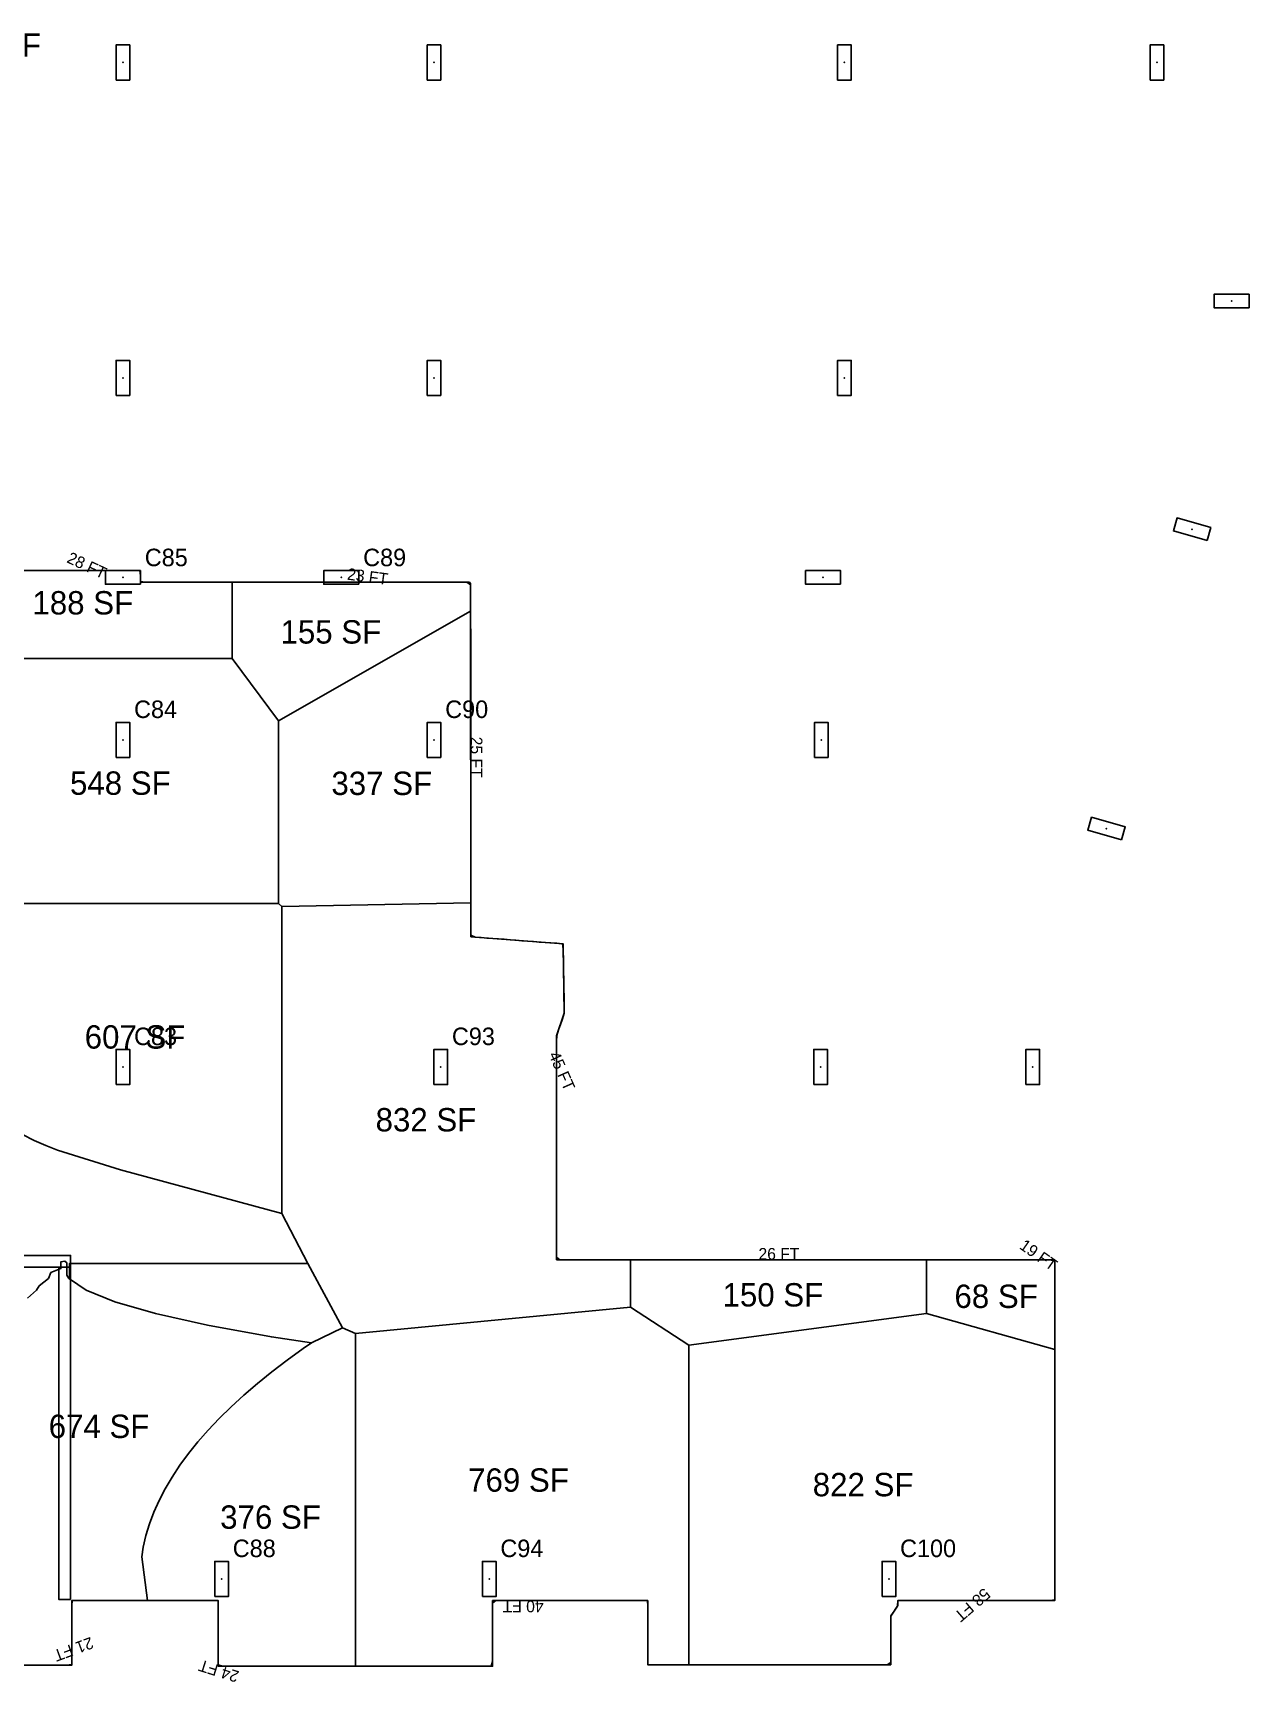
# Model space of a CAD drawing. Header units: metres. Extents: x 3272 to 9634, y 5311 to 56288.
# Drawn here: x 8153 to 9403, y 21675 to 23369 of the extents above; entities that cross this region are included whole.
import ezdxf
from ezdxf.enums import TextEntityAlignment as Align

# ---------------------------------------------------------------- set-up
doc = ezdxf.new("R2010")
doc.units = ezdxf.units.M
for name, color, linetype in [('BOUNDARY', 5, 'Continuous'), ('COL-LABEL', 2, 'Continuous'), ('COLS', 2, 'Continuous'), ('FLOOR_2_AREA_LABELS', 3, 'Continuous'), ('FLOOR_2_BOUNDARY', 5, 'Continuous'), ('FLOOR_2_COLUMNS', 7, 'Continuous'), ('FLOOR_2_FASCADE_COLUMNS', 30, 'Continuous'), ('FLOOR_2_FASCADE_WALLS', 4, 'Continuous'), ('FLOOR_2_LARGE_TRIBUTARY', 6, 'Continuous'), ('FLOOR_2_TRIBUTARY_COL_101', 2, 'Continuous'), ('FLOOR_2_TRIBUTARY_COL_104', 2, 'Continuous'), ('FLOOR_2_TRIBUTARY_COL_35', 2, 'Continuous'), ('FLOOR_2_TRIBUTARY_COL_37', 2, 'Continuous'), ('FLOOR_2_TRIBUTARY_COL_38', 2, 'Continuous'), ('FLOOR_2_TRIBUTARY_COL_77', 2, 'Continuous'), ('FLOOR_2_TRIBUTARY_COL_78', 2, 'Continuous'), ('FLOOR_2_TRIBUTARY_COL_79', 2, 'Continuous'), ('FLOOR_2_TRIBUTARY_COL_80', 2, 'Continuous'), ('FLOOR_2_TRIBUTARY_COL_82', 2, 'Continuous'), ('FLOOR_2_TRIBUTARY_COL_91', 2, 'Continuous'), ('FLOOR_2_WALL_TRIBUTARY_57', 1, 'Continuous'), ('FLOOR_2_WALL_TRIBUTARY_58', 1, 'Continuous'), ('WALL', 4, 'Continuous')]:
    doc.layers.add(name, color=color, linetype=linetype)

msp = doc.modelspace()

# ---------------------------------------------------------------- linework, layer by layer
at = {"layer": 'BOUNDARY'}
msp.add_lwpolyline([(8133.7, 22816.9), (8263.7, 22816.9), (8263.7, 22804.9), (8601.7, 22804.9), (8603, 22803.6), (8603.3, 22440.6), (8698, 22433.4), (8699.3, 22362.1), (8691.3, 22338.8), (8691.3, 22108.8), (9203.3, 22108.8), (9203.3, 21758.5), (9041.9, 21758.5), (9041.9, 21753.5), (9034.7, 21742.5), (9034.7, 21692.6), (8785.1, 21692.6), (8785.1, 21758.5), (8625.5, 21758.5), (8625.5, 21691.1), (8343.7, 21691.1), (8343.7, 21758.5), (8193.1, 21758.5), (8193.1, 21692.1), (7349.6, 21692.1)], dxfattribs=at)
at = {"layer": 'COLS'}
for points in [[(8238.7, 23321), (8252.7, 23321), (8252.7, 23357), (8238.7, 23357)], [(8558.4, 23321), (8572.4, 23321), (8572.4, 23357), (8558.4, 23357)], [(8980.1, 23321), (8994.1, 23321), (8994.1, 23357), (8980.1, 23357)], [(9301.2, 23321), (9315.2, 23321), (9315.2, 23357), (9301.2, 23357)], [(9402.9, 23086.9), (9402.9, 23100.9), (9366.9, 23100.9), (9366.9, 23086.9)], [(8238.7, 22996.9), (8252.7, 22996.9), (8252.7, 23032.9), (8238.7, 23032.9)], [(8558.4, 22996.9), (8572.4, 22996.9), (8572.4, 23032.9), (8558.4, 23032.9)], [(8980.1, 22996.9), (8994.1, 22996.9), (8994.1, 23032.9), (8980.1, 23032.9)], [(9359.7, 22847.8), (9363.5, 22861.2), (9328.9, 22871.1), (9325.1, 22857.7)], [(8263.7, 22802.9), (8263.7, 22816.9), (8227.7, 22816.9), (8227.7, 22802.9)], [(8488.1, 22802.9), (8488.1, 22816.9), (8452.1, 22816.9), (8452.1, 22802.9)], [(8983.2, 22802.9), (8983.2, 22816.9), (8947.2, 22816.9), (8947.2, 22802.9)], [(8238.7, 22624.9), (8252.7, 22624.9), (8252.7, 22660.9), (8238.7, 22660.9)], [(8558.4, 22624.9), (8572.4, 22624.9), (8572.4, 22660.9), (8558.4, 22660.9)], [(8956.4, 22624.9), (8970.4, 22624.9), (8970.4, 22660.9), (8956.4, 22660.9)], [(9271.7, 22540.1), (9275.6, 22553.6), (9241, 22563.5), (9237.1, 22550)], [(8238.7, 22288.8), (8252.7, 22288.8), (8252.7, 22324.8), (8238.7, 22324.8)], [(8565.3, 22288.8), (8579.3, 22288.8), (8579.3, 22324.8), (8565.3, 22324.8)], [(8955.6, 22288.8), (8969.6, 22288.8), (8969.6, 22324.8), (8955.6, 22324.8)], [(9173.6, 22288.8), (9187.6, 22288.8), (9187.6, 22324.8), (9173.6, 22324.8)], [(8340.1, 21762.7), (8354.1, 21762.7), (8354.1, 21798.7), (8340.1, 21798.7)], [(8615.1, 21762.7), (8629.1, 21762.7), (8629.1, 21798.7), (8615.1, 21798.7)], [(9025.8, 21762.7), (9039.8, 21762.7), (9039.8, 21798.7), (9025.8, 21798.7)]]:
    msp.add_lwpolyline(points, close=True, dxfattribs=at)
at = {"layer": 'FLOOR_2_BOUNDARY'}
msp.add_lwpolyline([(8133.7, 22816.9), (8263.7, 22816.9), (8263.7, 22804.9), (8601.7, 22804.9), (8603, 22803.6), (8603.3, 22440.6), (8698, 22433.4), (8699.3, 22362.1), (8691.3, 22338.8), (8691.3, 22108.8), (9203.3, 22108.8), (9203.3, 21758.5), (9041.9, 21758.5), (9041.9, 21753.5), (9034.7, 21742.5), (9034.7, 21692.6), (8785.1, 21692.6), (8785.1, 21758.5), (8625.5, 21758.5), (8625.5, 21691.1), (8343.7, 21691.1), (8343.7, 21758.5), (8193.1, 21758.5), (8193.1, 21692.1), (7349.6, 21692.1)], dxfattribs=at)
at = {"layer": 'FLOOR_2_COLUMNS'}
for p in [(8245.7, 23339), (8565.4, 23339), (8987.1, 23339), (9308.2, 23339), (9384.9, 23093.9), (8245.7, 23014.9), (8565.4, 23014.9), (8987.1, 23014.9), (9344.3, 22859.4), (8245.7, 22809.9), (8470.1, 22809.9), (8965.2, 22809.9), (8245.7, 22642.9), (8565.4, 22642.9), (8963.4, 22642.9), (9256.3, 22551.8), (8245.7, 22306.8), (8572.3, 22306.8), (8962.6, 22306.8), (9180.6, 22306.8), (8347.1, 21780.7), (8622.1, 21780.7), (9032.8, 21780.7)]:
    msp.add_point(p, dxfattribs=at)
at = {"layer": 'FLOOR_2_FASCADE_COLUMNS'}
for points in [[(8149, 22816.9), (8155, 22816.9), (8161, 22816.9), (8167, 22816.9), (8173, 22816.9), (8179, 22816.9), (8185, 22816.9), (8191, 22816.9), (8197, 22816.9), (8203, 22816.9), (8209, 22816.9), (8215, 22816.9), (8221, 22816.9), (8227, 22816.9), (8233, 22816.9), (8239, 22816.9), (8245, 22816.9), (8251, 22816.9), (8257, 22816.9), (8263, 22816.9), (8263.7, 22811.6), (8263.7, 22805.6), (8269, 22804.9), (8275, 22804.9), (8281, 22804.9), (8287, 22804.9), (8293, 22804.9), (8299, 22804.9), (8305, 22804.9), (8311, 22804.9), (8317, 22804.9), (8323, 22804.9), (8329, 22804.9), (8335, 22804.9), (8341, 22804.9), (8347, 22804.9), (8353, 22804.9), (8359, 22804.9)], [(8359, 22804.9), (8365, 22804.9), (8371, 22804.9), (8377, 22804.9), (8383, 22804.9), (8389, 22804.9), (8395, 22804.9), (8401, 22804.9), (8407, 22804.9), (8413, 22804.9), (8419, 22804.9), (8425, 22804.9), (8431, 22804.9), (8437, 22804.9), (8443, 22804.9), (8449, 22804.9), (8455, 22804.9), (8461, 22804.9), (8467, 22804.9), (8473, 22804.9), (8479, 22804.9), (8485, 22804.9), (8491, 22804.9), (8497, 22804.9), (8503, 22804.9), (8509, 22804.9), (8515, 22804.9), (8521, 22804.9), (8527, 22804.9), (8533, 22804.9), (8539, 22804.9), (8545, 22804.9), (8551, 22804.9), (8557, 22804.9), (8563, 22804.9), (8569, 22804.9), (8575, 22804.9), (8581, 22804.9), (8587, 22804.9), (8593, 22804.9), (8599, 22804.9), (8603, 22802.2), (8603, 22796.2), (8603, 22790.2), (8603, 22784.2), (8603, 22778.2), (8603, 22772.2)], [(8603, 22772.2), (8603, 22766.2), (8603, 22760.2), (8603.1, 22754.2), (8603.1, 22748.2), (8603.1, 22742.2), (8603.1, 22736.2), (8603.1, 22730.2), (8603.1, 22724.2), (8603.1, 22718.2), (8603.1, 22712.2), (8603.1, 22706.2), (8603.1, 22700.2), (8603.1, 22694.2), (8603.1, 22688.2), (8603.1, 22682.2), (8603.1, 22676.2), (8603.1, 22670.2), (8603.1, 22664.2), (8603.1, 22658.2), (8603.1, 22652.2), (8603.1, 22646.2), (8603.1, 22640.2), (8603.1, 22634.2), (8603.1, 22628.2), (8603.1, 22622.2), (8603.2, 22616.2), (8603.2, 22610.2), (8603.2, 22604.2), (8603.2, 22598.2), (8603.2, 22592.2), (8603.2, 22586.2), (8603.2, 22580.2), (8603.2, 22574.2), (8603.2, 22568.2), (8603.2, 22562.2), (8603.2, 22556.2), (8603.2, 22550.2), (8603.2, 22544.2), (8603.2, 22538.2), (8603.2, 22532.2), (8603.2, 22526.2), (8603.2, 22520.2), (8603.2, 22514.2), (8603.2, 22508.2), (8603.2, 22502.2), (8603.2, 22496.2), (8603.2, 22490.2), (8603.2, 22484.2), (8603.3, 22478.2)], [(8603.3, 22478.2), (8603.3, 22472.2), (8603.3, 22466.2), (8603.3, 22460.2), (8603.3, 22454.2), (8603.3, 22448.2), (8603.3, 22442.2), (8607.7, 22440.3), (8613.7, 22439.8), (8619.7, 22439.3), (8625.7, 22438.9), (8631.6, 22438.4), (8637.6, 22438), (8643.6, 22437.5), (8649.6, 22437.1), (8655.6, 22436.6), (8661.6, 22436.1), (8667.5, 22435.7), (8673.5, 22435.2), (8679.5, 22434.8), (8685.5, 22434.3), (8691.5, 22433.9), (8697.5, 22433.4), (8698.1, 22427.9), (8698.2, 22421.9), (8698.3, 22415.9), (8698.4, 22409.9), (8698.5, 22403.9), (8698.7, 22397.9), (8698.8, 22392), (8698.9, 22386), (8699, 22380), (8699.1, 22374), (8699.2, 22368), (8699.2, 22362), (8697.3, 22356.3), (8695.4, 22350.6), (8693.4, 22344.9), (8691.5, 22339.3), (8691.3, 22333.3), (8691.3, 22327.3), (8691.3, 22321.3), (8691.3, 22315.3), (8691.3, 22309.3), (8691.3, 22303.3), (8691.3, 22297.3), (8691.3, 22291.3), (8691.3, 22285.3), (8691.3, 22279.3), (8691.3, 22273.3), (8691.3, 22267.3), (8691.3, 22261.3), (8691.3, 22255.3), (8691.3, 22249.3), (8691.3, 22243.3), (8691.3, 22237.3), (8691.3, 22231.3), (8691.3, 22225.3), (8691.3, 22219.3), (8691.3, 22213.3), (8691.3, 22207.3), (8691.3, 22201.3), (8691.3, 22195.3), (8691.3, 22189.3), (8691.3, 22183.3), (8691.3, 22177.3), (8691.3, 22171.3), (8691.3, 22165.3), (8691.3, 22159.3), (8691.3, 22153.3), (8691.3, 22147.3), (8691.3, 22141.3), (8691.3, 22135.3), (8691.3, 22129.3), (8691.3, 22123.3), (8691.3, 22117.3), (8691.3, 22111.3), (8694.8, 22108.8), (8700.8, 22108.8), (8706.8, 22108.8), (8712.8, 22108.8), (8718.8, 22108.8), (8724.8, 22108.8), (8730.8, 22108.8), (8736.8, 22108.8), (8742.8, 22108.8), (8748.8, 22108.8), (8754.8, 22108.8), (8760.8, 22108.8), (8766.8, 22108.8)], [(8766.8, 22108.8), (8772.8, 22108.8), (8778.8, 22108.8), (8784.8, 22108.8), (8790.8, 22108.8), (8796.8, 22108.8), (8802.8, 22108.8), (8808.8, 22108.8), (8814.8, 22108.8), (8820.8, 22108.8), (8826.8, 22108.8), (8832.8, 22108.8), (8838.8, 22108.8), (8844.8, 22108.8), (8850.8, 22108.8), (8856.8, 22108.8), (8862.8, 22108.8), (8868.8, 22108.8), (8874.8, 22108.8), (8880.8, 22108.8), (8886.8, 22108.8), (8892.8, 22108.8), (8898.8, 22108.8), (8904.8, 22108.8), (8910.8, 22108.8), (8916.8, 22108.8), (8922.8, 22108.8), (8928.8, 22108.8), (8934.8, 22108.8), (8940.8, 22108.8), (8946.8, 22108.8), (8952.8, 22108.8), (8958.8, 22108.8), (8964.8, 22108.8), (8970.8, 22108.8), (8976.8, 22108.8), (8982.8, 22108.8), (8988.8, 22108.8), (8994.8, 22108.8), (9000.8, 22108.8), (9006.8, 22108.8), (9012.8, 22108.8), (9018.8, 22108.8), (9024.8, 22108.8), (9030.8, 22108.8), (9036.8, 22108.8), (9042.8, 22108.8), (9048.8, 22108.8), (9054.8, 22108.8), (9060.8, 22108.8), (9066.8, 22108.8), (9072.8, 22108.8)], [(9072.8, 22108.8), (9078.8, 22108.8), (9084.8, 22108.8), (9090.8, 22108.8), (9096.8, 22108.8), (9102.8, 22108.8), (9108.8, 22108.8), (9114.8, 22108.8), (9120.8, 22108.8), (9126.8, 22108.8), (9132.8, 22108.8), (9138.8, 22108.8), (9144.8, 22108.8), (9150.8, 22108.8), (9156.8, 22108.8), (9162.8, 22108.8), (9168.8, 22108.8), (9174.8, 22108.8), (9180.8, 22108.8), (9186.8, 22108.8), (9192.8, 22108.8), (9198.8, 22108.8), (9203.3, 22107.3), (9203.3, 22101.3), (9203.3, 22095.3), (9203.3, 22089.3), (9203.3, 22083.3), (9203.3, 22077.3), (9203.3, 22071.3), (9203.3, 22065.3), (9203.3, 22059.3), (9203.3, 22053.3), (9203.3, 22047.3), (9203.3, 22041.3), (9203.3, 22035.3), (9203.3, 22029.3), (9203.3, 22023.3), (9203.3, 22017.3)], [(9203.3, 22017.3), (9203.3, 22011.3), (9203.3, 22005.3), (9203.3, 21999.3), (9203.3, 21993.3), (9203.3, 21987.3), (9203.3, 21981.3), (9203.3, 21975.3), (9203.3, 21969.3), (9203.3, 21963.3), (9203.3, 21957.3), (9203.3, 21951.3), (9203.3, 21945.3), (9203.3, 21939.3), (9203.3, 21933.3), (9203.3, 21927.3), (9203.3, 21921.3), (9203.3, 21915.3), (9203.3, 21909.3), (9203.3, 21903.3), (9203.3, 21897.3), (9203.3, 21891.3), (9203.3, 21885.3), (9203.3, 21879.3), (9203.3, 21873.3), (9203.3, 21867.3), (9203.3, 21861.3), (9203.3, 21855.3), (9203.3, 21849.3), (9203.3, 21843.3), (9203.3, 21837.3), (9203.3, 21831.3), (9203.3, 21825.3), (9203.3, 21819.3), (9203.3, 21813.3), (9203.3, 21807.3), (9203.3, 21801.3), (9203.3, 21795.3), (9203.3, 21789.3), (9203.3, 21783.3), (9203.3, 21777.3), (9203.3, 21771.3), (9203.3, 21765.3), (9203.3, 21759.3), (9198.1, 21758.5), (9192.1, 21758.5), (9186.1, 21758.5), (9180.1, 21758.5), (9174.1, 21758.5), (9168.1, 21758.5), (9162.1, 21758.5), (9156.1, 21758.5), (9150.1, 21758.5), (9144.1, 21758.5), (9138.1, 21758.5), (9132.1, 21758.5), (9126.1, 21758.5), (9120.1, 21758.5), (9114.1, 21758.5), (9108.1, 21758.5), (9102.1, 21758.5), (9096.1, 21758.5), (9090.1, 21758.5), (9084.1, 21758.5), (9078.1, 21758.5), (9072.1, 21758.5), (9066.1, 21758.5), (9060.1, 21758.5), (9054.1, 21758.5), (9048.1, 21758.5), (9042.1, 21758.5), (9041.5, 21752.8), (9038.2, 21747.8), (9034.9, 21742.8), (9034.7, 21736.9), (9034.7, 21730.9), (9034.7, 21724.9), (9034.7, 21718.9), (9034.7, 21712.9), (9034.7, 21706.9), (9034.7, 21700.9), (9034.7, 21694.9), (9030.9, 21692.6), (9024.9, 21692.6), (9018.9, 21692.6), (9012.9, 21692.6), (9006.9, 21692.6), (9000.9, 21692.6), (8994.9, 21692.6), (8988.9, 21692.6), (8982.9, 21692.6), (8976.9, 21692.6), (8970.9, 21692.6), (8964.9, 21692.6), (8958.9, 21692.6), (8952.9, 21692.6), (8946.9, 21692.6), (8940.9, 21692.6), (8934.9, 21692.6), (8928.9, 21692.6), (8922.9, 21692.6), (8916.9, 21692.6), (8910.9, 21692.6), (8904.9, 21692.6), (8898.9, 21692.6), (8892.9, 21692.6), (8886.9, 21692.6), (8880.9, 21692.6), (8874.9, 21692.6), (8868.9, 21692.6), (8862.9, 21692.6), (8856.9, 21692.6), (8850.9, 21692.6), (8844.9, 21692.6), (8838.9, 21692.6), (8832.9, 21692.6), (8826.9, 21692.6)], [(8486.2, 21691.1), (8480.2, 21691.1), (8474.2, 21691.1), (8468.2, 21691.1), (8462.2, 21691.1), (8456.2, 21691.1), (8450.2, 21691.1), (8444.2, 21691.1), (8438.2, 21691.1), (8432.2, 21691.1), (8426.2, 21691.1), (8420.2, 21691.1), (8414.2, 21691.1), (8408.2, 21691.1), (8402.2, 21691.1), (8396.2, 21691.1), (8390.2, 21691.1), (8384.2, 21691.1), (8378.2, 21691.1), (8372.2, 21691.1), (8366.2, 21691.1), (8360.2, 21691.1), (8354.2, 21691.1), (8348.2, 21691.1), (8343.7, 21692.6), (8343.7, 21698.6), (8343.7, 21704.6), (8343.7, 21710.6), (8343.7, 21716.6), (8343.7, 21722.6), (8343.7, 21728.6), (8343.7, 21734.6), (8343.7, 21740.6), (8343.7, 21746.6), (8343.7, 21752.6), (8343.6, 21758.5), (8337.6, 21758.5), (8331.6, 21758.5), (8325.6, 21758.5), (8319.6, 21758.5), (8313.6, 21758.5), (8307.6, 21758.5), (8301.6, 21758.5), (8295.6, 21758.5), (8289.6, 21758.5), (8283.6, 21758.5), (8277.6, 21758.5), (8271.6, 21758.5)], [(8826.9, 21692.6), (8820.9, 21692.6), (8814.9, 21692.6), (8808.9, 21692.6), (8802.9, 21692.6), (8796.9, 21692.6), (8790.9, 21692.6), (8785.1, 21692.8), (8785.1, 21698.8), (8785.1, 21704.8), (8785.1, 21710.8), (8785.1, 21716.8), (8785.1, 21722.8), (8785.1, 21728.8), (8785.1, 21734.8), (8785.1, 21740.8), (8785.1, 21746.8), (8785.1, 21752.8), (8784.8, 21758.5), (8778.8, 21758.5), (8772.8, 21758.5), (8766.8, 21758.5), (8760.8, 21758.5), (8754.8, 21758.5), (8748.8, 21758.5), (8742.8, 21758.5), (8736.8, 21758.5), (8730.8, 21758.5), (8724.8, 21758.5), (8718.8, 21758.5), (8712.8, 21758.5), (8706.8, 21758.5), (8700.8, 21758.5), (8694.8, 21758.5), (8688.8, 21758.5), (8682.8, 21758.5), (8676.8, 21758.5), (8670.8, 21758.5), (8664.8, 21758.5), (8658.8, 21758.5), (8652.8, 21758.5), (8646.8, 21758.5), (8640.8, 21758.5), (8634.8, 21758.5), (8628.8, 21758.5), (8625.5, 21755.8), (8625.5, 21749.8), (8625.5, 21743.8), (8625.5, 21737.8), (8625.5, 21731.8), (8625.5, 21725.8), (8625.5, 21719.8), (8625.5, 21713.8), (8625.5, 21707.8), (8625.5, 21701.8), (8625.5, 21695.8), (8624.2, 21691.1), (8618.2, 21691.1), (8612.2, 21691.1), (8606.2, 21691.1), (8600.2, 21691.1), (8594.2, 21691.1), (8588.2, 21691.1), (8582.2, 21691.1), (8576.2, 21691.1), (8570.2, 21691.1), (8564.2, 21691.1), (8558.2, 21691.1), (8552.2, 21691.1), (8546.2, 21691.1), (8540.2, 21691.1), (8534.2, 21691.1), (8528.2, 21691.1), (8522.2, 21691.1), (8516.2, 21691.1), (8510.2, 21691.1), (8504.2, 21691.1), (8498.2, 21691.1), (8492.2, 21691.1), (8486.2, 21691.1)]]:
    msp.add_lwpolyline(points, dxfattribs=at)
at = {"layer": 'FLOOR_2_FASCADE_WALLS'}
msp.add_lwpolyline([(8271.6, 21758.5), (8265.6, 21758.5), (8259.6, 21758.5), (8253.6, 21758.5), (8247.6, 21758.5), (8241.6, 21758.5), (8235.6, 21758.5), (8229.6, 21758.5), (8223.6, 21758.5), (8217.6, 21758.5), (8211.6, 21758.5), (8205.6, 21758.5), (8199.6, 21758.5), (8193.6, 21758.5), (8193.1, 21753), (8193.1, 21747), (8193.1, 21741), (8193.1, 21735), (8193.1, 21729), (8193.1, 21723), (8193.1, 21717), (8193.1, 21711), (8193.1, 21705), (8193.1, 21699), (8193.1, 21693), (8187.9, 21692.1), (8181.9, 21692.1), (8175.9, 21692.1), (8169.9, 21692.1), (8163.9, 21692.1), (8157.9, 21692.1), (8151.9, 21692.1)], dxfattribs=at)
at = {"layer": 'FLOOR_2_LARGE_TRIBUTARY'}
for points in [[(8091.6, 22912.4), (8133.7, 22912.4), (8133.7, 22816.9), (8263.7, 22816.9), (8263.7, 22804.9), (8357.9, 22804.9), (8357.9, 22726.4), (8091.6, 22726.4), (8091.6, 22912.4)], [(8405.6, 22662.4), (8357.9, 22726.4), (8357.9, 22804.9), (8601.7, 22804.9), (8603, 22803.6), (8603, 22775.1), (8405.6, 22662.4)], [(8405.6, 22662.4), (8603, 22775.1), (8603.3, 22475.5), (8409, 22471.6), (8405.6, 22474.8), (8405.6, 22662.4)], [(8405.6, 22474.8), (8086.1, 22474.8), (8086.1, 22716.2), (8091.6, 22726.4), (8357.9, 22726.4), (8405.6, 22662.4), (8405.6, 22474.8)], [(8086.1, 22275.8), (8086.1, 22474.8), (8086.1, 22474.8), (8405.6, 22474.8), (8409, 22471.6), (8409, 22156.1), (8243.4, 22201), (8178.5, 22221.5), (8166.5, 22226.1), (8154.5, 22231.4), (8142.5, 22237.4), (8130.5, 22244.2), (8118.5, 22251.7), (8106.5, 22259.9), (8094.5, 22268.9), (8086.1, 22275.8)], [(8409, 22156.1), (8409, 22471.6), (8603.3, 22475.5), (8603.3, 22440.6), (8698, 22433.4), (8699.3, 22362.1), (8691.3, 22338.8), (8691.3, 22108.8), (8767.4, 22108.8), (8767.4, 22059.9), (8484.6, 22033.1), (8471.5, 22038.7), (8435.7, 22104.9), (8409, 22156.1)], [(8767.4, 22108.8), (9071.6, 22108.8), (9071.6, 22053.6), (8827.4, 22021.1), (8767.4, 22059.9), (8767.4, 22108.8)], [(9071.6, 22053.6), (9071.6, 22108.8), (9203.3, 22108.8), (9203.3, 22016.6), (9071.6, 22053.6)], [(8484.6, 22033.1), (8767.4, 22059.9), (8827.4, 22021.1), (8827.4, 21692.6), (8785.1, 21692.6), (8785.1, 21758.5), (8625.5, 21758.5), (8625.5, 21691.1), (8484.6, 21691.1), (8484.6, 22033.1)], [(8827.4, 22021.1), (9071.6, 22053.6), (9203.3, 22016.6), (9203.3, 21758.5), (9041.9, 21758.5), (9041.9, 21753.5), (9034.7, 21742.5), (9034.7, 21692.6), (8827.4, 21692.6), (8827.4, 22021.1)], [(8266.6, 21813.5), (8269.4, 21825.5), (8273.1, 21837.5), (8277.6, 21849.5), (8282.9, 21861.5), (8289.2, 21873.5), (8296.3, 21885.5), (8304.2, 21897.5), (8313, 21909.5), (8322.7, 21921.5), (8333.2, 21933.5), (8344.6, 21945.5), (8356.9, 21957.5), (8370, 21969.5), (8384, 21981.5), (8398.8, 21993.5), (8414.5, 22005.5), (8431.1, 22017.5), (8439.4, 22023.2), (8471.5, 22038.7), (8484.6, 22033.1), (8484.6, 21691.1), (8343.7, 21691.1), (8343.7, 21758.5), (8271.1, 21758.5), (8265, 21803.3), (8266.6, 21813.5)]]:
    msp.add_lwpolyline(points, close=True, dxfattribs=at)
for points in [[(8142.5, 22237.4), (8154.5, 22231.4), (8166.5, 22226.1), (8178.5, 22221.5), (8243.4, 22201), (8409, 22156.1), (8435.7, 22104.9), (8471.5, 22038.7), (8439.4, 22023.2), (8398.4, 22029.5), (8332.8, 22041.5), (8279.1, 22053.5), (8237.5, 22065.5), (8207.8, 22077.5), (8190.9, 22089), (8190, 22089.5), (8188, 22092.8), (8188, 22105.7), (8186, 22107.2), (8182, 22106.7), (8182, 22099.6), (8171.7, 22095.5), (8169.3, 22089.5), (8159.7, 22081.8), (8156.9, 22077.5), (8147.7, 22069.4)], [(8147.7, 22069.4), (8156.9, 22077.5), (8159.7, 22081.8), (8169.3, 22089.5), (8171.7, 22095.5), (8182, 22099.6), (8182, 22106.7), (8186, 22107.2), (8188, 22105.7), (8188, 22092.8), (8190, 22089.5), (8190.9, 22089), (8190.9, 22104.9), (8435.7, 22104.9), (8471.5, 22038.7), (8439.4, 22023.2), (8431.1, 22017.5), (8414.5, 22005.5), (8398.8, 21993.5), (8384, 21981.5), (8370, 21969.5), (8356.9, 21957.5), (8344.6, 21945.5), (8333.2, 21933.5), (8322.7, 21921.5), (8313, 21909.5), (8304.2, 21897.5), (8296.3, 21885.5), (8289.2, 21873.5), (8282.9, 21861.5), (8277.6, 21849.5), (8273.1, 21837.5), (8269.4, 21825.5), (8266.6, 21813.5), (8265, 21803.3), (8271.1, 21758.5), (8193.1, 21758.5), (8193.1, 21692.1), (8186, 21692.1), (8090.1, 21692.1)]]:
    msp.add_lwpolyline(points, dxfattribs=at)
at = {"layer": 'FLOOR_2_TRIBUTARY_COL_101'}
msp.add_lwpolyline([(9071.6, 22053.6), (9071.6, 22108.8), (9203.3, 22108.8), (9203.3, 22016.6), (9071.6, 22053.6)], close=True, dxfattribs=at)
at = {"layer": 'FLOOR_2_TRIBUTARY_COL_104'}
msp.add_lwpolyline([(8405.6, 22662.4), (8357.9, 22726.4), (8357.9, 22804.9), (8601.7, 22804.9), (8603, 22803.6), (8603, 22775.1), (8405.6, 22662.4)], close=True, dxfattribs=at)
at = {"layer": 'FLOOR_2_TRIBUTARY_COL_35'}
msp.add_lwpolyline([(8086.1, 22275.8), (8086.1, 22474.8), (8086.1, 22474.8), (8405.6, 22474.8), (8409, 22471.6), (8409, 22156.1), (8243.4, 22201), (8178.5, 22221.5), (8166.5, 22226.1), (8154.5, 22231.4), (8142.5, 22237.4), (8130.5, 22244.2), (8118.5, 22251.7), (8106.5, 22259.9), (8094.5, 22268.9), (8086.1, 22275.8)], close=True, dxfattribs=at)
at = {"layer": 'FLOOR_2_TRIBUTARY_COL_37'}
msp.add_lwpolyline([(8405.6, 22474.8), (8086.1, 22474.8), (8086.1, 22716.2), (8091.6, 22726.4), (8357.9, 22726.4), (8405.6, 22662.4), (8405.6, 22474.8)], close=True, dxfattribs=at)
at = {"layer": 'FLOOR_2_TRIBUTARY_COL_38'}
msp.add_lwpolyline([(8405.6, 22662.4), (8603, 22775.1), (8603.3, 22475.5), (8409, 22471.6), (8405.6, 22474.8), (8405.6, 22662.4)], close=True, dxfattribs=at)
at = {"layer": 'FLOOR_2_TRIBUTARY_COL_77'}
msp.add_lwpolyline([(8266.6, 21813.5), (8269.4, 21825.5), (8273.1, 21837.5), (8277.6, 21849.5), (8282.9, 21861.5), (8289.2, 21873.5), (8296.3, 21885.5), (8304.2, 21897.5), (8313, 21909.5), (8322.7, 21921.5), (8333.2, 21933.5), (8344.6, 21945.5), (8356.9, 21957.5), (8370, 21969.5), (8384, 21981.5), (8398.8, 21993.5), (8414.5, 22005.5), (8431.1, 22017.5), (8439.4, 22023.2), (8471.5, 22038.7), (8484.6, 22033.1), (8484.6, 21691.1), (8343.7, 21691.1), (8343.7, 21758.5), (8271.1, 21758.5), (8265, 21803.3), (8266.6, 21813.5)], close=True, dxfattribs=at)
at = {"layer": 'FLOOR_2_TRIBUTARY_COL_78'}
msp.add_lwpolyline([(8484.6, 22033.1), (8767.4, 22059.9), (8827.4, 22021.1), (8827.4, 21692.6), (8785.1, 21692.6), (8785.1, 21758.5), (8625.5, 21758.5), (8625.5, 21691.1), (8484.6, 21691.1), (8484.6, 22033.1)], close=True, dxfattribs=at)
at = {"layer": 'FLOOR_2_TRIBUTARY_COL_79'}
msp.add_lwpolyline([(8827.4, 22021.1), (9071.6, 22053.6), (9203.3, 22016.6), (9203.3, 21758.5), (9041.9, 21758.5), (9041.9, 21753.5), (9034.7, 21742.5), (9034.7, 21692.6), (8827.4, 21692.6), (8827.4, 22021.1)], close=True, dxfattribs=at)
at = {"layer": 'FLOOR_2_TRIBUTARY_COL_80'}
msp.add_lwpolyline([(8091.6, 22912.4), (8133.7, 22912.4), (8133.7, 22816.9), (8263.7, 22816.9), (8263.7, 22804.9), (8357.9, 22804.9), (8357.9, 22726.4), (8091.6, 22726.4), (8091.6, 22912.4)], close=True, dxfattribs=at)
at = {"layer": 'FLOOR_2_TRIBUTARY_COL_82'}
msp.add_lwpolyline([(8409, 22156.1), (8409, 22471.6), (8603.3, 22475.5), (8603.3, 22440.6), (8698, 22433.4), (8699.3, 22362.1), (8691.3, 22338.8), (8691.3, 22108.8), (8767.4, 22108.8), (8767.4, 22059.9), (8484.6, 22033.1), (8471.5, 22038.7), (8435.7, 22104.9), (8409, 22156.1)], close=True, dxfattribs=at)
at = {"layer": 'FLOOR_2_TRIBUTARY_COL_91'}
msp.add_lwpolyline([(8767.4, 22108.8), (9071.6, 22108.8), (9071.6, 22053.6), (8827.4, 22021.1), (8767.4, 22059.9), (8767.4, 22108.8)], close=True, dxfattribs=at)
at = {"layer": 'FLOOR_2_WALL_TRIBUTARY_57'}
msp.add_lwpolyline([(8142.5, 22237.4), (8154.5, 22231.4), (8166.5, 22226.1), (8178.5, 22221.5), (8243.4, 22201), (8409, 22156.1), (8435.7, 22104.9), (8471.5, 22038.7), (8439.4, 22023.2), (8398.4, 22029.5), (8332.8, 22041.5), (8279.1, 22053.5), (8237.5, 22065.5), (8207.8, 22077.5), (8190.9, 22089), (8190, 22089.5), (8188, 22092.8), (8188, 22105.7), (8186, 22107.2), (8182, 22106.7), (8182, 22099.6), (8171.7, 22095.5), (8169.3, 22089.5), (8159.7, 22081.8), (8156.9, 22077.5), (8147.7, 22069.4)], dxfattribs=at)
at = {"layer": 'FLOOR_2_WALL_TRIBUTARY_58'}
msp.add_lwpolyline([(8147.7, 22069.4), (8156.9, 22077.5), (8159.7, 22081.8), (8169.3, 22089.5), (8171.7, 22095.5), (8182, 22099.6), (8182, 22106.7), (8186, 22107.2), (8188, 22105.7), (8188, 22092.8), (8190, 22089.5), (8190.9, 22089), (8190.9, 22104.9), (8435.7, 22104.9), (8471.5, 22038.7), (8439.4, 22023.2), (8431.1, 22017.5), (8414.5, 22005.5), (8398.8, 21993.5), (8384, 21981.5), (8370, 21969.5), (8356.9, 21957.5), (8344.6, 21945.5), (8333.2, 21933.5), (8322.7, 21921.5), (8313, 21909.5), (8304.2, 21897.5), (8296.3, 21885.5), (8289.2, 21873.5), (8282.9, 21861.5), (8277.6, 21849.5), (8273.1, 21837.5), (8269.4, 21825.5), (8266.6, 21813.5), (8265, 21803.3), (8271.1, 21758.5), (8193.1, 21758.5), (8193.1, 21692.1), (8186, 21692.1), (8090.1, 21692.1)], dxfattribs=at)
at = {"layer": 'WALL'}
for points in [[(8189.7, 22101.2), (8180, 22101.2), (6897.1, 22101.2), (6897.1, 22113.2), (8192, 22113.2), (8192, 22101.2)], [(8192, 21759.5), (8180, 21759.5), (8180, 22101.2), (8192, 22101.2)]]:
    msp.add_lwpolyline(points, close=True, dxfattribs=at)

# ---------------------------------------------------------------- texts
at = {"layer": 'COL-LABEL'}
for s, p in [('C85', (8268.2, 22821.4)), ('C89', (8492.6, 22821.4)), ('C84', (8257.2, 22665.4)), ('C90', (8576.9, 22665.4)), ('C83', (8257.2, 22329.3)), ('C93', (8583.8, 22329.3)), ('C88', (8358.6, 21803.2)), ('C94', (8633.6, 21803.2)), ('C100', (9044.3, 21803.2))]:
    msp.add_text(s, height=18, dxfattribs=at).set_placement(p)
at = {"layer": 'FLOOR_2_AREA_LABELS'}
for s, p in [('119 SF', (8109.9, 23357)), ('188 SF', (8204.5, 22783.8)), ('155 SF', (8459.4, 22753.9)), ('548 SF', (8243.1, 22598.5)), ('337 SF', (8511.7, 22598.3)), ('607 SF', (8258.2, 22337.7)), ('832 SF', (8557.1, 22252.6)), ('150 SF', (8913.6, 22072.7)), ('68 SF', (9143, 22071.2)), ('674 SF', (8221.2, 21937.6)), ('769 SF', (8652.2, 21882.4)), ('822 SF', (9006.3, 21877.7)), ('376 SF', (8397.4, 21844.3))]:
    msp.add_text(s, height=24, dxfattribs=at).set_placement(p, align=Align.MIDDLE_CENTER)
at = {"layer": 'FLOOR_2_FASCADE_COLUMNS'}
for s, rotation, p in [('28 FT', -24.9207, (8208.7, 22822.3)), ('23 FT', -7.6388, (8497.2, 22810.8)), ('25 FT', -89.9584, (8609.1, 22625.2)), ('45 FT', -66.1158, (8696.8, 22302.7)), ('19 FT', -35.0363, (9186.6, 22113.7)), ('40 FT', -179.7478, (8657, 21752.5)), ('58 FT', -139.2195, (9118.6, 21754)), ('24 FT', 162.5712, (8344.2, 21686.1))]:
    msp.add_text(s, height=12, rotation=rotation, dxfattribs=at).set_placement(p, align=Align.MIDDLE_CENTER)
msp.add_text('26 FT', height=12, dxfattribs=at).set_placement((8919.8, 22114.8), align=Align.MIDDLE_CENTER)
at = {"layer": 'FLOOR_2_FASCADE_WALLS'}
msp.add_text('21 FT', height=12, rotation=-159.7188, dxfattribs=at).set_placement((8195.1, 21708.5), align=Align.MIDDLE_CENTER)

doc.saveas('drawing.dxf')
